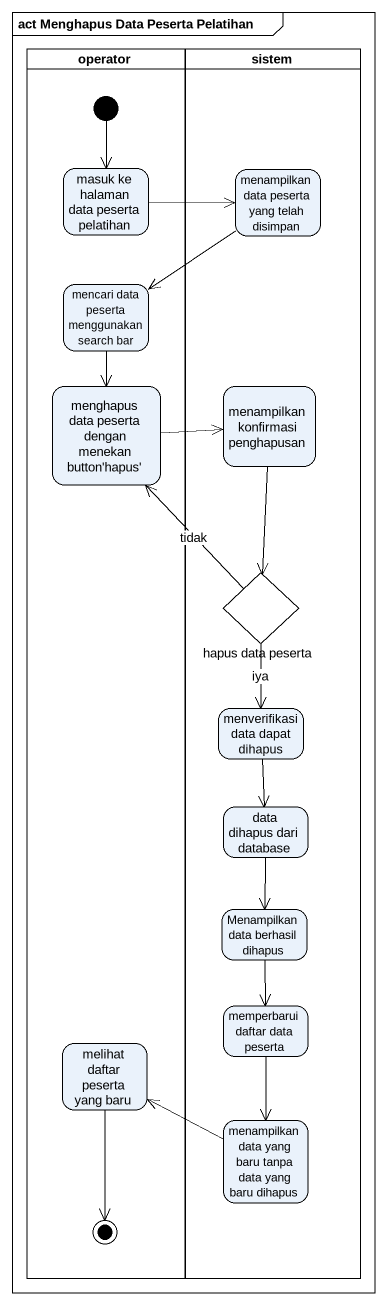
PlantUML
@startuml
mainframe act Menghapus Data Peserta Pelatihan
hide empty description
state operator <<partition>> {
  state "masuk ke halaman data peserta pelatihan" as masuk_ke_halaman_data
  state "mencari data peserta menggunakan search bar" as mencari_data_peserta
  state "menghapus data peserta dengan menekan button'hapus'" as menghapus_data_peserta
  state "melihat daftar peserta yang baru" as melihat_daftar_peserta_yang
  [*] --> masuk_ke_halaman_data
  melihat_daftar_peserta_yang --> [*]
}
state sistem <<partition>> {
  state "menampilkan data peserta yang telah disimpan" as menampilkan_data_peserta
  state "menampilkan konfirmasi penghapusan" as menampilkan_konfirmasi
  state "hapus data peserta" as hapus_data_peserta <<choice>>
  state "menverifikasi data dapat dihapus" as menverifikasi_data_dapat
  state "data dihapus dari database" as data_dihapus_dari_database
  state "Menampilkan data berhasil dihapus" as Menampilkan_data_berhasil
  state "memperbarui daftar data peserta" as memperbarui_daftar_data
  state "menampilkan data yang baru tanpa data yang baru dihapus" as menampilkan_data_yang_baru
}
masuk_ke_halaman_data -right-> menampilkan_data_peserta
menampilkan_data_peserta --> mencari_data_peserta
mencari_data_peserta --> menghapus_data_peserta
menghapus_data_peserta -right-> menampilkan_konfirmasi
menampilkan_konfirmasi --> hapus_data_peserta
hapus_data_peserta -up-> menghapus_data_peserta : tidak
hapus_data_peserta --> menverifikasi_data_dapat : iya
menverifikasi_data_dapat --> data_dihapus_dari_database
data_dihapus_dari_database --> Menampilkan_data_berhasil
Menampilkan_data_berhasil --> memperbarui_daftar_data
memperbarui_daftar_data --> menampilkan_data_yang_baru
menampilkan_data_yang_baru -left-> melihat_daftar_peserta_yang
@enduml
